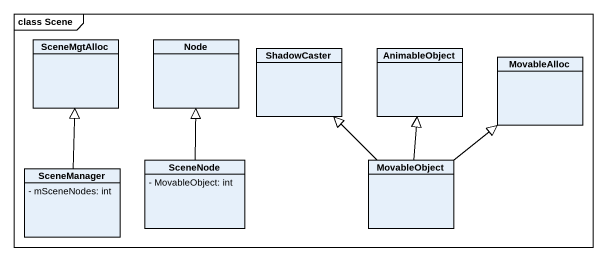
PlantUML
@startuml
mainframe class Scene
hide circle
hide empty members
skinparam classAttributeIconSize 0
class SceneMgtAlloc
class "Node" as Node_
class ShadowCaster
class AnimableObject
class MovableAlloc
class SceneManager {
  - mSceneNodes: int
}
class SceneNode {
  - MovableObject: int
}
class MovableObject
SceneManager -up-|> SceneMgtAlloc
SceneNode -up-|> Node_
MovableObject -up-|> ShadowCaster
MovableObject -up-|> AnimableObject
MovableObject -up-|> MovableAlloc
@enduml
